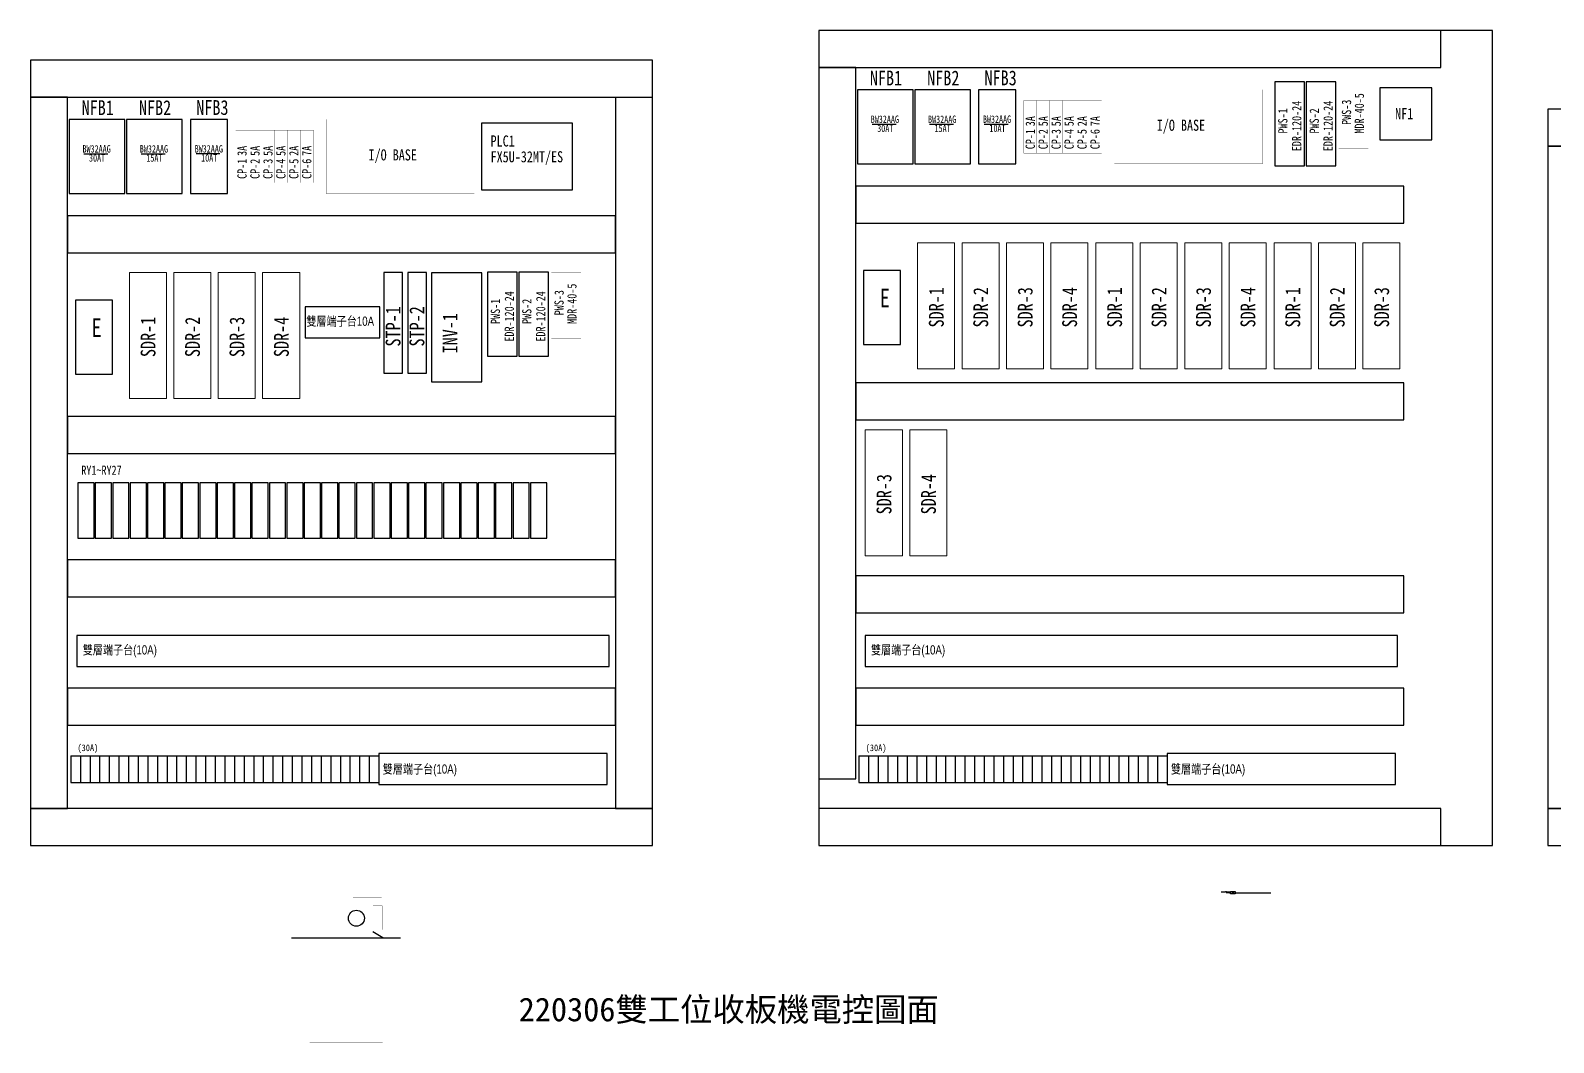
# Model space of a CAD drawing. Header units: millimetres. Extents: x -684 to 5961, y -1281 to 2539.
# Drawn here: x -134 to 1923, y 1173 to 2539 of the extents above; entities that cross this region are included whole.
import ezdxf
from ezdxf.enums import TextEntityAlignment as Align

# ---------------------------------------------------------------- set-up
doc = ezdxf.new("R2010")
doc.units = ezdxf.units.MM
doc.header["$LTSCALE"] = 5
doc.header["$MEASUREMENT"] = 0
doc.layers.get('0').update_dxf_attribs({"linetype": 'CONTINUOUS'})
doc.layers.add('2', color=2, linetype='CONTINUOUS')
doc.styles.add('DAYUS', font='romanc.shx', dxfattribs={"height": 25, "bigfont": 'dayus.shx'})
doc.styles.add('MtXpl_', font='mingliub.ttc')
doc.styles.add('新細明體', font='', dxfattribs={"width": 0.8})
doc.styles.add('標楷體', font='', dxfattribs={"width": 0.8})
doc.styles.get('新細明體').set_extended_font_data('新細明體')
doc.styles.get('標楷體').set_extended_font_data('標楷體')

# ---------------------------------------------------------------- blocks, each defined once
blk = doc.blocks.new('*U82')
at = {"linetype": 'Continuous'}
blk.add_lwpolyline([(2.2, -7.5), (2.2, 7.5), (-2.2, 7.5), (-2.2, -7.5)], close=True, dxfattribs=at)
blk = doc.blocks.new('*U81')
at = {"color": 0, "linetype": 'ByBlock', "lineweight": -2, "transparency": 16777216}
for p in [(0, 0), (4.7, 0), (9.4, 0), (14.1, 0), (18.8, 0), (84.6, 0), (89.3, 0), (94, 0), (98.7, 0), (103.4, 0), (108.1, 0), (112.8, 0), (117.5, 0), (122.2, 0)]:
    blk.add_blockref('*U82', p, dxfattribs=at)
at = {"color": 0, "linetype": 'Continuous'}
for p in [(23.5, 0), (28.2, 0), (32.9, 0), (37.6, 0), (42.3, 0), (47, 0), (51.7, 0), (56.4, 0), (61.1, 0), (65.8, 0), (70.5, 0), (75.2, 0), (79.9, 0)]:
    blk.add_blockref('*U82', p, dxfattribs=at)

msp = doc.modelspace()

# ---------------------------------------------------------------- hatches: boundary and pattern name
at = {"linetype": 'Continuous'}
h = msp.add_hatch(color=0, dxfattribs=at)
h.dxf.hatch_style = 1
h.set_gradient(color1=(255, 255, 0), color2=(255, 252, 55), centered=1, one_color=1, tint=0.608609)
h.paths.add_polyline_path([(1262.304, 1321.351, 1), (1261.512, 1321.351, 1)])
edge = h.paths.add_edge_path()
edge.add_arc((1261.908, 1321.351), 0.396, 0, 360)

# ---------------------------------------------------------------- linework, layer by layer
at = {"linetype": 'Continuous', "lineweight": 9}
for p, q in [((1063.822, 2252.11), (1113.822, 2252.11)), ((1063.822, 2082.11), (1063.822, 2252.11)), ((1113.822, 2252.11), (1113.822, 2082.11)), ((1123.822, 2252.11), (1173.822, 2252.11)), ((1123.822, 2082.11), (1123.822, 2252.11)), ((1173.822, 2252.11), (1173.822, 2082.11)), ((1183.822, 2252.11), (1233.822, 2252.11)), ((1183.822, 2082.11), (1183.822, 2252.11)), ((1233.822, 2252.11), (1233.822, 2082.11)), ((1243.822, 2252.11), (1293.822, 2252.11)), ((1243.822, 2082.11), (1243.822, 2252.11)), ((1293.822, 2252.11), (1293.822, 2082.11)), ((1304.549, 2252.11), (1354.549, 2252.11)), ((1304.549, 2082.11), (1304.549, 2252.11)), ((1354.549, 2252.11), (1354.549, 2082.11)), ((1364.549, 2252.11), (1414.549, 2252.11)), ((1364.549, 2082.11), (1364.549, 2252.11)), ((1414.549, 2252.11), (1414.549, 2082.11)), ((1424.549, 2252.11), (1474.549, 2252.11)), ((1424.549, 2082.11), (1424.549, 2252.11)), ((1474.549, 2252.11), (1474.549, 2082.11)), ((1484.549, 2252.11), (1534.549, 2252.11)), ((1484.549, 2082.11), (1484.549, 2252.11)), ((1534.549, 2252.11), (1534.549, 2082.11)), ((1545.11, 2252.11), (1595.11, 2252.11)), ((1545.11, 2082.11), (1545.11, 2252.11)), ((1595.11, 2252.11), (1595.11, 2082.11)), ((1605.11, 2252.11), (1655.11, 2252.11)), ((1605.11, 2082.11), (1605.11, 2252.11)), ((1655.11, 2252.11), (1655.11, 2082.11)), ((1665.11, 2252.11), (1715.11, 2252.11)), ((1665.11, 2082.11), (1665.11, 2252.11)), ((1715.11, 2252.11), (1715.11, 2082.11)), ((-0.467, 2212.11), (49.533, 2212.11)), ((-0.467, 2042.11), (-0.467, 2212.11)), ((49.533, 2212.11), (49.533, 2042.11)), ((59.533, 2212.11), (109.533, 2212.11)), ((59.533, 2042.11), (59.533, 2212.11)), ((109.533, 2212.11), (109.533, 2042.11)), ((119.533, 2212.11), (169.533, 2212.11)), ((119.533, 2042.11), (119.533, 2212.11)), ((169.533, 2212.11), (169.533, 2042.11)), ((179.533, 2212.11), (229.533, 2212.11)), ((179.533, 2042.11), (179.533, 2212.11)), ((229.533, 2212.11), (229.533, 2042.11)), ((1113.822, 2082.11), (1063.822, 2082.11)), ((1173.822, 2082.11), (1123.822, 2082.11)), ((1233.822, 2082.11), (1183.822, 2082.11)), ((1293.822, 2082.11), (1243.822, 2082.11)), ((1354.549, 2082.11), (1304.549, 2082.11)), ((1414.549, 2082.11), (1364.549, 2082.11)), ((1474.549, 2082.11), (1424.549, 2082.11)), ((1534.549, 2082.11), (1484.549, 2082.11)), ((1595.11, 2082.11), (1545.11, 2082.11)), ((1655.11, 2082.11), (1605.11, 2082.11)), ((1715.11, 2082.11), (1665.11, 2082.11)), ((49.533, 2042.11), (-0.467, 2042.11)), ((109.533, 2042.11), (59.533, 2042.11)), ((169.533, 2042.11), (119.533, 2042.11)), ((229.533, 2042.11), (179.533, 2042.11)), ((993.245, 1999.835), (1043.245, 1999.835)), ((993.245, 1829.835), (993.245, 1999.835)), ((1043.245, 1999.835), (1043.245, 1829.835)), ((1053.245, 1999.835), (1103.245, 1999.835)), ((1053.245, 1829.835), (1053.245, 1999.835)), ((1103.245, 1999.835), (1103.245, 1829.835)), ((1043.245, 1829.835), (993.245, 1829.835)), ((1103.245, 1829.835), (1053.245, 1829.835))]:
    msp.add_line(p, q, dxfattribs=at)
at = {"linetype": 'Continuous'}
for p, q in [((-79.581, 1559.952), (-79.581, 1523.952)), ((-79.581, 1559.952), (-27.581, 1559.952)), ((-66.581, 1559.952), (-66.581, 1523.952)), ((-53.581, 1559.952), (-53.581, 1523.952)), ((-40.581, 1559.952), (-40.581, 1523.952)), ((-27.581, 1559.952), (-27.581, 1523.952)), ((-27.581, 1559.952), (-27.581, 1523.952)), ((-27.581, 1559.952), (24.419, 1559.952)), ((-14.581, 1559.952), (-14.581, 1523.952)), ((-1.581, 1559.952), (-1.581, 1523.952)), ((11.419, 1559.952), (11.419, 1523.952)), ((24.419, 1559.952), (24.419, 1523.952)), ((24.419, 1559.952), (24.419, 1523.952)), ((24.419, 1559.952), (76.419, 1559.952)), ((37.419, 1559.952), (37.419, 1523.952)), ((50.419, 1559.952), (50.419, 1523.952)), ((63.419, 1559.952), (63.419, 1523.952)), ((76.419, 1559.952), (76.419, 1523.952)), ((76.419, 1559.952), (76.419, 1523.952)), ((76.419, 1559.952), (128.419, 1559.952)), ((89.419, 1559.952), (89.419, 1523.952)), ((102.419, 1559.952), (102.419, 1523.952)), ((115.419, 1559.952), (115.419, 1523.952)), ((128.419, 1559.952), (128.419, 1523.952)), ((128.419, 1559.952), (128.419, 1523.952)), ((128.419, 1559.952), (180.419, 1559.952)), ((141.419, 1559.952), (141.419, 1523.952)), ((154.419, 1559.952), (154.419, 1523.952)), ((167.419, 1559.952), (167.419, 1523.952)), ((180.419, 1559.952), (180.419, 1523.952)), ((180.419, 1559.952), (180.419, 1523.952)), ((180.419, 1559.952), (232.419, 1559.952)), ((193.419, 1559.952), (193.419, 1523.952)), ((206.419, 1559.952), (206.419, 1523.952)), ((219.419, 1559.952), (219.419, 1523.952)), ((232.419, 1559.952), (232.419, 1523.952)), ((232.419, 1559.952), (232.419, 1523.952)), ((232.419, 1559.952), (284.419, 1559.952)), ((245.419, 1559.952), (245.419, 1523.952)), ((258.419, 1559.952), (258.419, 1523.952)), ((271.419, 1559.952), (271.419, 1523.952)), ((284.419, 1559.952), (284.419, 1523.952)), ((284.419, 1559.952), (284.419, 1523.952)), ((284.419, 1559.952), (336.419, 1559.952)), ((297.419, 1559.952), (297.419, 1523.952)), ((310.419, 1559.952), (310.419, 1523.952)), ((323.419, 1559.952), (323.419, 1523.952)), ((336.419, 1559.952), (336.419, 1523.952)), ((984.707, 1559.952), (1036.707, 1559.952)), ((984.707, 1559.952), (984.707, 1523.952)), ((997.707, 1559.952), (997.707, 1523.952)), ((1010.707, 1559.952), (1010.707, 1523.952)), ((1023.707, 1559.952), (1023.707, 1523.952)), ((1036.707, 1559.952), (1036.707, 1523.952)), ((1036.707, 1559.952), (1036.707, 1523.952)), ((1036.707, 1559.952), (1088.707, 1559.952)), ((1049.707, 1559.952), (1049.707, 1523.952)), ((1062.707, 1559.952), (1062.707, 1523.952)), ((1075.707, 1559.952), (1075.707, 1523.952)), ((1088.707, 1559.952), (1088.707, 1523.952)), ((1088.707, 1559.952), (1088.707, 1523.952)), ((1088.707, 1559.952), (1140.707, 1559.952)), ((1101.707, 1559.952), (1101.707, 1523.952)), ((1114.707, 1559.952), (1114.707, 1523.952)), ((1127.707, 1559.952), (1127.707, 1523.952)), ((1140.707, 1559.952), (1140.707, 1523.952)), ((1140.707, 1559.952), (1140.707, 1523.952)), ((1140.707, 1559.952), (1192.707, 1559.952)), ((1153.707, 1559.952), (1153.707, 1523.952)), ((1166.707, 1559.952), (1166.707, 1523.952)), ((1179.707, 1559.952), (1179.707, 1523.952)), ((1192.707, 1559.952), (1192.707, 1523.952)), ((1192.707, 1559.952), (1192.707, 1523.952)), ((1192.707, 1559.952), (1244.707, 1559.952)), ((1205.707, 1559.952), (1205.707, 1523.952)), ((1218.707, 1559.952), (1218.707, 1523.952)), ((1231.707, 1559.952), (1231.707, 1523.952)), ((1244.707, 1559.952), (1244.707, 1523.952)), ((1244.707, 1559.952), (1244.707, 1523.952)), ((1244.707, 1559.952), (1296.707, 1559.952)), ((1257.707, 1559.952), (1257.707, 1523.952)), ((1270.707, 1559.952), (1270.707, 1523.952)), ((1283.707, 1559.952), (1283.707, 1523.952)), ((1296.707, 1559.952), (1296.707, 1523.952)), ((1296.707, 1559.952), (1296.707, 1523.952)), ((1296.707, 1559.952), (1348.707, 1559.952)), ((1309.707, 1559.952), (1309.707, 1523.952)), ((1322.707, 1559.952), (1322.707, 1523.952)), ((1335.707, 1559.952), (1335.707, 1523.952)), ((1348.707, 1559.952), (1348.707, 1523.952)), ((1348.707, 1559.952), (1348.707, 1523.952)), ((1348.707, 1559.952), (1400.707, 1559.952)), ((1361.707, 1559.952), (1361.707, 1523.952)), ((1374.707, 1559.952), (1374.707, 1523.952)), ((1387.707, 1559.952), (1387.707, 1523.952)), ((1400.707, 1559.952), (1400.707, 1523.952)), ((-79.581, 1523.952), (-27.581, 1523.952)), ((-27.581, 1523.952), (24.419, 1523.952)), ((24.419, 1523.952), (76.419, 1523.952)), ((76.419, 1523.952), (128.419, 1523.952)), ((128.419, 1523.952), (180.419, 1523.952)), ((180.419, 1523.952), (232.419, 1523.952)), ((232.419, 1523.952), (284.419, 1523.952)), ((284.419, 1523.952), (336.419, 1523.952)), ((984.707, 1523.952), (1036.707, 1523.952)), ((1036.707, 1523.952), (1088.707, 1523.952)), ((1088.707, 1523.952), (1140.707, 1523.952)), ((1140.707, 1523.952), (1192.707, 1523.952)), ((1192.707, 1523.952), (1244.707, 1523.952)), ((1244.707, 1523.952), (1296.707, 1523.952)), ((1296.707, 1523.952), (1348.707, 1523.952)), ((1348.707, 1523.952), (1400.707, 1523.952))]:
    msp.add_line(p, q, dxfattribs=at)
for p, q in [((1479.542, 1375.705), (1473.61, 1375.705)), ((1486.3, 1375.022), (1480.276, 1375.022)), ((1486.3, 1375.705), (1481.009, 1375.705)), ((1492.702, 1375.041), (1540.699, 1375.041))]:
    msp.add_line(p, q)
at = {"color": 0, "linetype": 'Continuous'}
for p, q in [((341.624, 1314.021), (328.111, 1322.395)), ((218.475, 1314.021), (365.641, 1314.021))]:
    msp.add_line(p, q, dxfattribs=at)
for points in [[(930.305, 1438.663), (1840.305, 1438.663), (1840.305, 2538.663), (930.305, 2538.663)], [(930.305, 2488.663), (1770.305, 2488.663), (1770.305, 2538.663), (930.305, 2538.663)], [(-133.984, 1438.663), (706.016, 1438.663), (706.016, 2498.663), (-133.984, 2498.663)], [(-133.984, 2448.663), (706.016, 2448.663), (706.016, 2498.663), (-133.984, 2498.663)], [(930.305, 1528.663), (980.305, 1528.663), (980.305, 2488.663), (930.305, 2488.663)], [(1546.291, 2355.96), (1586.291, 2355.96), (1586.291, 2469.46), (1546.291, 2469.46)], [(1588.704, 2355.96), (1628.704, 2355.96), (1628.704, 2469.46), (1588.704, 2469.46)], [(-133.984, 1488.663), (-83.984, 1488.663), (-83.984, 2448.663), (-133.984, 2448.663)], [(656.016, 1488.663), (706.016, 1488.663), (706.016, 2448.301), (656.016, 2448.301)], [(1914.613, 1438.663), (2908.613, 1438.663), (2908.613, 2432.663), (1914.613, 2432.663)], [(1914.613, 2382.663), (2908.613, 2382.663), (2908.613, 2432.663), (1914.613, 2432.663)], [(474.933, 2323.663), (597.933, 2323.663), (597.933, 2413.663), (474.933, 2413.663)], [(1914.613, 1488.663), (1964.613, 1488.663), (1964.613, 2382.663), (1914.613, 2382.663)], [(980.305, 2278.663), (1720.305, 2278.663), (1720.305, 2328.663), (980.305, 2328.663)], [(-83.984, 2238.663), (656.016, 2238.663), (656.016, 2288.663), (-83.984, 2288.663)], [(343.347, 2076.11), (368.347, 2076.11), (368.347, 2212.11), (343.347, 2212.11)], [(375.542, 2076.11), (400.542, 2076.11), (400.542, 2212.11), (375.542, 2212.11)], [(483.138, 2098.976), (523.138, 2098.976), (523.138, 2212.476), (483.138, 2212.476)], [(525.551, 2098.976), (565.551, 2098.976), (565.551, 2212.476), (525.551, 2212.476)], [(990.954, 2114.744), (1040.954, 2114.744), (1040.954, 2214.744), (990.954, 2214.744)], [(-73.335, 2074.744), (-23.335, 2074.744), (-23.335, 2174.744), (-73.335, 2174.744)], [(236.771, 2123.865), (337.781, 2123.865), (337.781, 2165.865), (236.771, 2165.865)], [(980.305, 2013.255), (1720.305, 2013.255), (1720.305, 2063.255), (980.305, 2063.255)], [(-83.984, 1967.814), (656.016, 1967.814), (656.016, 2017.814), (-83.984, 2017.814)], [(-83.984, 1774.377), (656.016, 1774.377), (656.016, 1824.377), (-83.984, 1824.377)], [(980.305, 1752.722), (1720.305, 1752.722), (1720.305, 1802.722), (980.305, 1802.722)], [(-71.19, 1680.316), (647.388, 1680.316), (647.388, 1722.316), (-71.19, 1722.316)], [(993.099, 1680.316), (1711.677, 1680.316), (1711.677, 1722.316), (993.099, 1722.316)], [(-83.984, 1601.181), (656.016, 1601.181), (656.016, 1651.181), (-83.984, 1651.181)], [(980.305, 1601.181), (1720.305, 1601.181), (1720.305, 1651.181), (980.305, 1651.181)], [(336.419, 1520.952), (644.625, 1520.952), (644.625, 1562.952), (336.419, 1562.952)], [(1400.707, 1520.952), (1708.913, 1520.952), (1708.913, 1562.952), (1400.707, 1562.952)], [(-133.984, 1438.663), (706.016, 1438.663), (706.016, 1488.663), (-133.984, 1488.663)], [(930.305, 1438.663), (1770.305, 1438.663), (1770.305, 1488.663), (930.305, 1488.663)], [(1914.613, 1438.663), (2908.613, 1438.663), (2908.613, 1488.663), (1914.613, 1488.663)]]:
    msp.add_lwpolyline(points, close=True, dxfattribs=at)
at = {"linetype": 'ByBlock', "const_width": 0.2}
for points in [[(1632.492, 2379.46), (1672.492, 2379.46), (1672.492, 2469.46), (1632.492, 2469.46)], [(569.338, 2122.476), (609.338, 2122.476), (609.338, 2212.476), (569.338, 2212.476)]]:
    msp.add_lwpolyline(points, close=True, dxfattribs=at)
at = {"linetype": 'Continuous'}
for points in [[(982.789, 2358.663), (1057.789, 2358.663), (1057.789, 2458.663), (982.789, 2458.663)], [(1060.175, 2358.663), (1135.175, 2358.663), (1135.175, 2458.663), (1060.175, 2458.663)], [(1146.27, 2358.663), (1196.27, 2358.663), (1196.27, 2458.663), (1146.27, 2458.663)], [(1687.96, 2391.091), (1757.96, 2391.091), (1757.96, 2461.091), (1687.96, 2461.091)], [(-81.5, 2318.663), (-6.5, 2318.663), (-6.5, 2418.663), (-81.5, 2418.663)], [(-4.114, 2318.663), (70.886, 2318.663), (70.886, 2418.663), (-4.114, 2418.663)], [(81.982, 2318.663), (131.982, 2318.663), (131.982, 2418.663), (81.982, 2418.663)], [(407.334, 2064.692), (475.334, 2064.692), (475.334, 2211.692), (407.334, 2211.692)]]:
    msp.add_lwpolyline(points, close=True, dxfattribs=at)
at = {"color": 0, "linetype": 'Continuous', "const_width": 0.2}
for points in [[(1329.548, 2358.663), (1529.548, 2358.663), (1529.548, 2458.663), (1329.548, 2458.663)], [(265.26, 2318.663), (465.26, 2318.663), (465.26, 2418.663), (265.26, 2418.663)], [(243.002, 1370.741), (341.624, 1370.741), (341.624, 1172.986), (243.002, 1172.986)], [(301.539, 1368.953), (340.148, 1368.953), (340.148, 1358.506), (301.539, 1358.506)], [(340.829, 1357.37), (328.565, 1357.37), (328.565, 1325.121), (340.829, 1325.121)]]:
    msp.add_lwpolyline(points, close=True, dxfattribs=at)
at = {"const_width": 0.2}
for points in [[(1207.374, 2373.163), (1224.874, 2373.163), (1224.874, 2444.163), (1207.374, 2444.163)], [(1224.874, 2373.163), (1242.374, 2373.163), (1242.374, 2444.163), (1224.874, 2444.163)], [(1242.374, 2373.163), (1259.874, 2373.163), (1259.874, 2444.163), (1242.374, 2444.163)], [(1259.874, 2373.163), (1277.374, 2373.163), (1277.374, 2444.163), (1259.874, 2444.163)], [(1277.374, 2373.163), (1294.874, 2373.163), (1294.874, 2444.163), (1277.374, 2444.163)], [(1294.874, 2373.163), (1312.374, 2373.163), (1312.374, 2444.163), (1294.874, 2444.163)], [(143.085, 2333.163), (160.585, 2333.163), (160.585, 2404.163), (143.085, 2404.163)], [(160.585, 2333.163), (178.085, 2333.163), (178.085, 2404.163), (160.585, 2404.163)], [(178.085, 2333.163), (195.585, 2333.163), (195.585, 2404.163), (178.085, 2404.163)], [(195.585, 2333.163), (213.085, 2333.163), (213.085, 2404.163), (195.585, 2404.163)], [(213.085, 2333.163), (230.585, 2333.163), (230.585, 2404.163), (213.085, 2404.163)], [(230.585, 2333.163), (248.085, 2333.163), (248.085, 2404.163), (230.585, 2404.163)]]:
    msp.add_lwpolyline(points, close=True, dxfattribs=at)
msp.add_lwpolyline([(1486.3, 1376.581), (1492.702, 1376.581), (1492.702, 1373.463), (1486.3, 1373.463)], close=True)
at = {"color": 0, "linetype": 'Continuous'}
msp.add_circle((306.082, 1340.59), 10.773, dxfattribs=at)
msp.add_arc((1480.274, 1375.705), 0.733, 0, 180)
at = {"layer": '2'}
for p, q in [((1002.394, 2412.361), (1034.734, 2412.361)), ((1079.78, 2412.361), (1112.12, 2412.361)), ((1153.829, 2412.421), (1186.169, 2412.421)), ((-61.895, 2372.361), (-29.555, 2372.361)), ((15.491, 2372.361), (47.831, 2372.361)), ((89.541, 2372.421), (121.881, 2372.421))]:
    msp.add_line(p, q, dxfattribs=at)

# ---------------------------------------------------------------- block references
at = {"linetype": 'Continuous', "xscale": 5, "yscale": 5, "zscale": 5}
msp.add_blockref('*U81', (-58.936, 1890.867), dxfattribs=at)

# ---------------------------------------------------------------- texts
at = {"style": 'DAYUS'}
msp.add_text('PH', height=1.5, dxfattribs=at).set_placement((1489.499, 1374.937), align=Align.MIDDLE)
at = {"style": 'MtXpl_'}
msp.add_text('220306雙工位收板機電控圖面', height=32.00576, dxfattribs=at).set_placement((525.234, 1201.52))
at = {"layer": '2', "style": '標楷體', "width": 0.8}
for s, height, p in [('NFB1', 20, (1021.161, 2474.54)), ('NFB2', 20, (1098.547, 2474.54)), ('NFB3', 20, (1175.933, 2474.54)), ('NFB1', 20, (-43.128, 2434.54)), ('NFB2', 20, (34.258, 2434.54)), ('NFB3', 20, (111.645, 2434.54)), ('BW32AAG', 10, (1019.652, 2418.901)), ('30AT', 10, (1020.225, 2406.601)), ('BW32AAG', 10, (1097.039, 2418.901)), ('15AT', 10, (1097.612, 2406.601)), ('BW32AAG', 10, (1171.088, 2418.961)), ('10AT', 10, (1171.661, 2406.661)), ('BW32AAG', 10, (-44.636, 2378.901)), ('30AT', 10, (-44.063, 2366.601)), ('BW32AAG', 10, (32.75, 2378.901)), ('15AT', 10, (33.323, 2366.601)), ('BW32AAG', 10, (106.799, 2378.961)), ('10AT', 10, (107.372, 2366.661))]:
    msp.add_text(s, height=height, dxfattribs=at).set_placement(p, align=Align.MIDDLE)
for s, height, p in [('MDR-40-5', 12.5, (1666.491, 2399.596)), ('PWS-1', 12.5, (1563.208, 2399.566)), ('EDR-120-24', 12.5, (1581.918, 2375.759)), ('PWS-2', 12.5, (1605.62, 2399.566)), ('EDR-120-24', 12.5, (1624.331, 2375.759)), ('PWS-3', 12.5, (1649.194, 2411.316)), ('3A', 12.5, (1222.151, 2409.423)), ('5A', 12.5, (1239.651, 2409.423)), ('5A', 12.5, (1257.151, 2409.423)), ('5A', 12.5, (1274.651, 2409.423)), ('2A', 12.5, (1292.151, 2409.423)), ('7A', 12.5, (1309.651, 2409.423)), ('CP-1', 12.5, (1222.19, 2378.388)), ('CP-2', 12.5, (1239.651, 2378.388)), ('CP-3', 12.5, (1257.151, 2378.388)), ('CP-4', 12.5, (1274.651, 2378.388)), ('CP-5', 12.5, (1292.151, 2378.388)), ('CP-6', 12.5, (1309.651, 2378.388)), ('3A', 12.5, (157.863, 2369.423)), ('5A', 12.5, (175.363, 2369.423)), ('5A', 12.5, (192.863, 2369.423)), ('CP-4', 12.5, (210.363, 2338.388)), ('5A', 12.5, (210.363, 2369.423)), ('2A', 12.5, (227.863, 2369.423)), ('7A', 12.5, (245.363, 2369.423)), ('CP-1', 12.5, (157.901, 2338.388)), ('CP-2', 12.5, (175.363, 2338.388)), ('CP-3', 12.5, (192.863, 2338.388)), ('CP-5', 12.5, (227.863, 2338.388)), ('CP-6', 12.5, (245.363, 2338.388)), ('EDR-120-24', 12.5, (518.765, 2118.776)), ('EDR-120-24', 12.5, (561.178, 2118.776)), ('PWS-3', 12.5, (586.041, 2154.332)), ('MDR-40-5', 12.5, (603.338, 2142.612)), ('SDR-1', 20, (1099.129, 2137.893)), ('SDR-2', 20, (1159.129, 2137.893)), ('SDR-3', 20, (1219.129, 2137.893)), ('SDR-4', 20, (1279.129, 2137.893)), ('SDR-1', 20, (1339.857, 2137.893)), ('SDR-2', 20, (1399.857, 2137.893)), ('SDR-3', 20, (1459.857, 2137.893)), ('SDR-4', 20, (1519.857, 2137.893)), ('SDR-1', 20, (1580.418, 2137.893)), ('SDR-2', 20, (1640.418, 2137.893)), ('SDR-3', 20, (1700.418, 2137.893)), ('STP-1', 20, (365.616, 2112.135)), ('STP-2', 20, (397.811, 2112.135)), ('PWS-1', 12.5, (500.054, 2142.582)), ('PWS-2', 12.5, (542.467, 2142.582)), ('SDR-1', 20, (34.84, 2097.893)), ('SDR-2', 20, (94.84, 2097.893)), ('SDR-3', 20, (154.84, 2097.893)), ('SDR-4', 20, (214.84, 2097.893)), ('INV-1', 20, (442.542, 2102.881)), ('SDR-3', 20, (1028.552, 1885.618)), ('SDR-4', 20, (1088.552, 1885.618))]:
    msp.add_text(s, height=height, rotation=90, dxfattribs=at).set_placement(p)
at = {"layer": '2', "width": 0.8}
for s, height, style, p in [('NF1', 15, '標楷體', (1708.6, 2418.828)), ('I/O BASE', 15, '標楷體', (1386.785, 2403.262)), ('PLC1', 15, '標楷體', (487.27, 2382.059)), ('I/O BASE', 15, '標楷體', (322.496, 2363.262)), ('FX5U-32MT/ES', 15, '標楷體', (487.27, 2360.746)), ('E', 25, '標楷體', (1012.791, 2165.106)), ('E', 25, '標楷體', (-51.498, 2125.106)), ('雙層端子台10A', 12.5, '新細明體', (238.475, 2140.09)), ('雙層端子台(10A)', 12.5, '新細明體', (-63.454, 1696.541)), ('雙層端子台(10A)', 12.5, '新細明體', (1000.834, 1696.541)), ('(30A)', 9, '標楷體', (-70.541, 1566.113)), ('(30A)', 9, '標楷體', (993.747, 1566.113)), ('雙層端子台(10A)', 12.5, '新細明體', (341.622, 1535.768)), ('雙層端子台(10A)', 12.5, '新細明體', (1405.911, 1535.768))]:
    msp.add_text(s, height=height, dxfattribs=dict(at, style=style)).set_placement(p)
at = {"layer": '2', "style": '標楷體', "width": 0.8}
msp.add_text('RY1~RY27', height=12.5, dxfattribs=at).set_placement((-38.064, 1945.273), align=Align.MIDDLE_CENTER)

doc.saveas('drawing.dxf')
